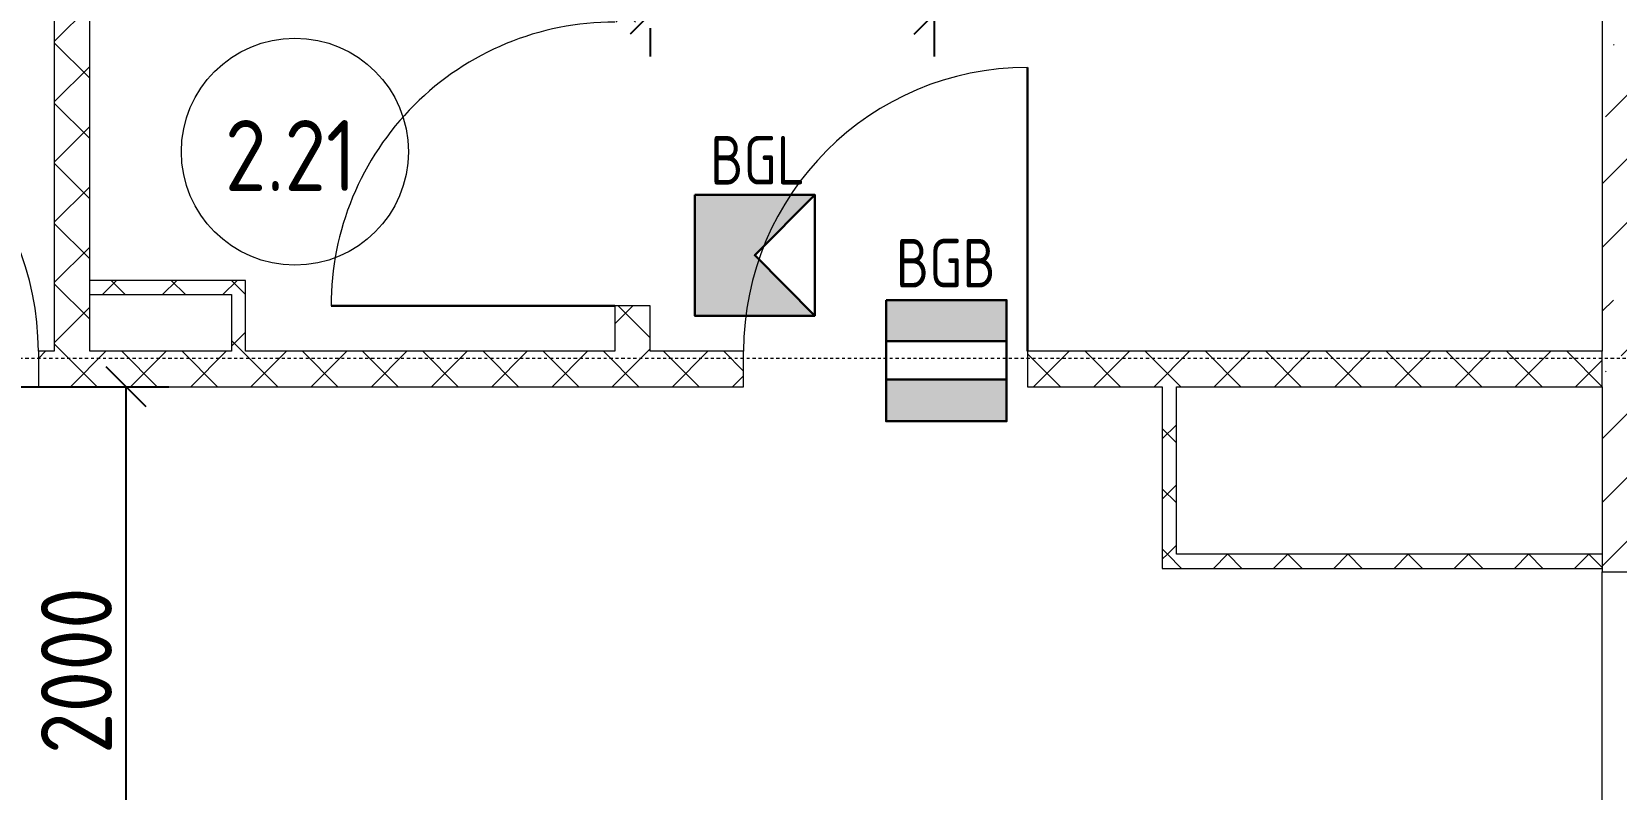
# Model space of a CAD drawing. Header units: millimetres. Extents: x -174154 to -170572, y -111302 to -109817.
# Drawn here: x -172443.4 to -172387.6, y -110551.3 to -110524.6 of the extents above; entities that cross this region are included whole.
import ezdxf

# ---------------------------------------------------------------- set-up
doc = ezdxf.new("R2010")
doc.units = ezdxf.units.MM
doc.linetypes.add('ACAD_ISO02W100', pattern=[15, 12, -3])
doc.linetypes.add('ADSK_Линия сетки', pattern=[21, 12, -3, 3, -3])
doc.layers.get('Defpoints').update_dxf_attribs({"color": 70})
for name, color, linetype, lineweight in [('!Подложка', 252, 'ACAD_ISO02W100', 25), ('Двери', 7, 'Continuous', 18), ('Марки помещений', 7, 'Continuous', 18), ('ОПС', 1, 'Continuous', 30), ('Оси', 7, 'Continuous', 9), ('Панель', 7, 'Continuous', 18), ('Перекрытия', 7, 'Continuous', 18), ('ПС', 1, 'Continuous', 50), ('Размеры', 7, 'Continuous', 9), ('Стены разрез', 7, 'Continuous', 40), ('Стены штриховка', 7, 'Continuous', 18)]:
    doc.layers.add(name, color=color, linetype=linetype, lineweight=lineweight)
doc.layers.add('PRSHEME', color=7, linetype='Continuous')
doc.styles.add('GOST Common', font='GOST Common.ttf', dxfattribs={"width": 0.9, "height": 250})
doc.styles.get("Standard").update_dxf_attribs({"font": 'GOST_A.TTF'})
doc.dimstyles.new('ADSK_Проверочный', dxfattribs={"dimscale": 304.8, "dimtxt": 251.428749, "dimasz": 0.463911, "dimexe": 0.492126, "dimexo": 0.492126, "dimgap": 0.164042, "dimtad": 1, "dimdec": 0, "dimdsep": 46, "dimtxsty": 'GOST Common', "dimblk1": 'OBLIQUE', "dimblk2": 'OBLIQUE', "dimsah": 1, "dimcen": 0.09, "dimazin": 0, "dimtfac": 1, "dimtdec": 4, "dimtix": 1, "dimtmove": 0, "dimatfit": 3, "dimfxl": 1, "dimtvp": 1, "dimtolj": 1, "dimtzin": 0, "dimarcsym": 2})
pattern_1 = [(45, (30280, 12305), (84.1903, 308.6967), [396.875, -79.375, 3.353, -76.022])]
pattern_2 = [(45, (30280, 12305), (-106.066, 106.066), []), (135, (30280, 12305), (-106.066, -106.066), [])]

# ---------------------------------------------------------------- blocks, each defined once
blk = doc.blocks.new('*U9')
at = {"layer": 'ОПС', "lineweight": 25, "ltscale": 10}
h = blk.add_hatch(color=5, dxfattribs=at)
h.dxf.hatch_style = 1
h.paths.add_polyline_path([(-0.1, 299.7), (-0.1, 0.5), (296.9, 0.5), (148.4, 150.1), (296.9, 299.7)])
at = {"layer": 'ОПС', "color": 5, "ltscale": 100}
blk.add_lwpolyline([(-0.1, 299.7), (296.9, 299.7), (296.9, 0.5), (-0.1, 0.5)], close=True, dxfattribs=at)
blk.add_lwpolyline([(296.9, 299.7), (148.4, 150.1), (296.9, 0.5)], dxfattribs=at)
at = {"layer": 'ПС', "color": 0, "ltscale": 300, "insert": (155.5, 385.2), "char_height": 120, "width": 171.598, "attachment_point": 5, "bg_fill": 3, "box_fill_scale": 1, "bg_fill_color": 256, "bg_fill_transparency": 0}
blk.add_mtext('BGL', dxfattribs=at)
blk = doc.blocks.new('*U10')
at = {"layer": 'PRSHEME', "lineweight": 25}
for points in [[(0, 299.7), (298.1, 299.7), (298.1, 198.4), (0, 198.4)], [(0, 102.8), (298.1, 102.8), (298.1, 0), (0, 0)]]:
    blk.add_hatch(color=30, dxfattribs=at).paths.add_polyline_path(points)
at = {"layer": 'PRSHEME', "color": 30, "lineweight": 30}
for p, q in [((0, 198.4), (298.1, 198.4)), ((0, 102.8), (298.1, 102.8))]:
    blk.add_line(p, q, dxfattribs=at)
at = {"layer": 'PRSHEME', "color": 30, "lineweight": 25}
for points in [[(0, 299.7), (298.1, 299.7), (298.1, 198.4), (0, 198.4)], [(0, 102.8), (298.1, 102.8), (298.1, 0), (0, 0)]]:
    blk.add_lwpolyline(points, close=True, dxfattribs=at)
at = {"layer": 'PRSHEME', "color": 30, "lineweight": 30}
blk.add_lwpolyline([(0, 299.7), (298.1, 299.7), (298.1, 0), (0, 0)], close=True, dxfattribs=at)
at = {"layer": 'ПС', "color": 0, "ltscale": 300, "insert": (147.7, 391), "char_height": 120, "width": 178.902, "attachment_point": 5, "bg_fill": 3, "box_fill_scale": 1, "bg_fill_color": 256, "bg_fill_transparency": 0}
blk.add_mtext('BGB', dxfattribs=at)
blk = doc.blocks.new('AC_Дверь_Однопольная_ПВХ - 960х2080h В О Л-799633-В_АР_ПЭ_02 Этаж')
at = {"layer": 'Панель', "lineweight": 30}
blk.add_line((500, 62.5), (500, 1062.5), dxfattribs=at)
at = {"layer": 'Панель'}
blk.add_arc((500, 62.5), 1000, 90, 180, dxfattribs=at)
blk = doc.blocks.new('AC_Дверь_Однопольная_ПВХ - 960х2080h В Вл П с доводчиком-799591-В_АР_ПЭ_02 Этаж')
at = {"layer": 'Панель', "lineweight": 30}
blk.add_line((-500, 62.5), (-500, 1062.5), dxfattribs=at)
at = {"layer": 'Панель'}
blk.add_arc((-500, 62.5), 1000, 0, 90, dxfattribs=at)
blk = doc.blocks.new('AC_Дверь_Однопольная_ПВХ - 960х2080h В Вл П с доводчиком-799593-В_АР_ПЭ_02 Этаж')
at = {"layer": 'Панель', "lineweight": 30}
blk.add_line((-500, 62.5), (-500, 1062.5), dxfattribs=at)
at = {"layer": 'Панель'}
blk.add_arc((-500, 62.5), 1000, 0, 90, dxfattribs=at)
blk = doc.blocks.new('ADSK_Марка_Помещение_2_ГОСТ21-501-2011 - Имя и Категория-86712-В_АР_ПЭ_02 Этаж')
at = {"layer": 'Марки помещений'}
blk.add_circle((0, 0), 4, dxfattribs=at)
blk = doc.blocks.new('_Oblique')
at = {"color": 0, "linetype": 'ByBlock', "lineweight": -2}
blk.add_line((-0.5, -0.5), (0.5, 0.5), dxfattribs=at)
blk = doc.blocks.new('*D514')
at = {"layer": 'Defpoints', "color": 0, "transparency": 16777216}
for p in [(7830, 8765), (9729.2, 8765), (7830, 6765)]:
    blk.add_point(p, dxfattribs=at)
at = {"layer": 'Размеры', "color": 0, "lineweight": -2, "transparency": 16777216}
for p, q in [((7980, 8765), (9879.2, 8765)), ((9729.2, 6765), (9729.2, 8765)), ((7980, 6765), (9879.2, 6765))]:
    blk.add_line(p, q, dxfattribs=at)
at = {"layer": 'Размеры', "color": 0, "lineweight": -2, "transparency": 16777216, "xscale": 141.4, "yscale": 141.4, "zscale": 141.4}
for p, rotation in [((9729.2, 8765), 90), ((9729.2, 6765), 270)]:
    blk.add_blockref('_Oblique', p, dxfattribs=dict(at, rotation=rotation))
at = {"layer": 'Размеры', "color": 0, "lineweight": 20, "transparency": 16777216, "insert": (9554.2, 7765), "char_height": 250, "width": 756.843, "attachment_point": 5, "rotation": 90, "style": 'GOST Common'}
blk.add_mtext('\\A1;2000', dxfattribs=at)
blk = doc.blocks.new('*D523')
at = {"layer": 'Defpoints', "color": 0, "transparency": 16777216}
for p in [(12576.3, 10688.6), (11576.3, 10178.2), (12576.3, 10078.3)]:
    blk.add_point(p, dxfattribs=at)
at = {"layer": 'Размеры', "color": 0, "lineweight": -2, "transparency": 16777216}
for p, q in [((12576.3, 10538.6), (12576.3, 9928.3)), ((11576.3, 10078.3), (12576.3, 10078.3)), ((11576.3, 10028.2), (11576.3, 9928.3))]:
    blk.add_line(p, q, dxfattribs=at)
at = {"layer": 'Размеры', "color": 0, "lineweight": -2, "transparency": 16777216, "xscale": 141.4, "yscale": 141.4, "zscale": 141.4, "rotation": 180}
blk.add_blockref('_Oblique', (11576.3, 10078.3), dxfattribs=at)
at = {"layer": 'Размеры', "color": 0, "lineweight": -2, "transparency": 16777216, "xscale": 141.4, "yscale": 141.4, "zscale": 141.4}
blk.add_blockref('_Oblique', (12576.3, 10078.3), dxfattribs=at)
at = {"layer": 'Размеры', "color": 0, "lineweight": 20, "transparency": 16777216, "insert": (12076.3, 10253.3), "char_height": 250, "width": 700.591, "attachment_point": 5, "style": 'GOST Common'}
blk.add_mtext('\\A1;1000', dxfattribs=at)
blk = doc.blocks.new('A$C02fe7d8c')
at = {"layer": 'Стены разрез', "lineweight": 20, "true_color": 0x636466}
h = blk.add_hatch(dxfattribs=at)
h.set_pattern_fill('FP_4', color=251, style=0, pattern_type=2)
h.set_pattern_definition(pattern_1)
h.paths.add_polyline_path([(15129.9, 8313), (15129.9, 14555), (14929.9, 14555), (14929.9, 8313)])
h = blk.add_hatch(dxfattribs=at)
h.set_pattern_fill('FP_1', color=251, style=0, pattern_type=2)
h.set_pattern_definition(pattern_2)
h.paths.add_polyline_path([(11576.3, 8890), (11576.3, 9050), (11451.3, 9050), (11451.3, 8890)])
h.paths.add_polyline_path([(11451.3, 10050), (11576.3, 10050), (11576.3, 10783.5), (11451.3, 10783.5), (11451.3, 10658.5)])
h = blk.add_hatch(dxfattribs=at)
h.set_pattern_fill('FP_1', color=251, style=0, pattern_type=2)
h.set_pattern_definition(pattern_2)
h.paths.add_polyline_path([(9601, 8890), (9601, 10658.5), (9476, 10658.5), (9476, 8890)])
h = blk.add_hatch(dxfattribs=at)
h.set_pattern_fill('FP_1', color=251, style=0, pattern_type=2)
h.set_pattern_definition(pattern_2)
h.paths.add_polyline_path([(10100, 9090), (10150, 9090), (10150, 9140), (9600, 9140), (9600, 9090)])
h = blk.add_hatch(dxfattribs=at)
h.set_pattern_fill('FP_1', color=251, style=0, pattern_type=2)
h.set_pattern_definition(pattern_2)
h.paths.add_polyline_path([(10150, 8890), (10150, 9090), (10100, 9090), (10100, 8890)])
h = blk.add_hatch(dxfattribs=at)
h.set_pattern_fill('FP_1', color=251, style=0, pattern_type=2)
h.set_pattern_definition(pattern_2)
h.paths.add_polyline_path([(14929.9, 8765), (14929.9, 8890), (12905, 8890), (12905, 8765), (13430, 8765)])
h.paths.add_polyline_path([(11905, 8765), (11905, 8890), (9420, 8890), (9420, 8765)])
h.paths.add_polyline_path([(8420, 8765), (8420, 8890), (5395, 8890), (5395, 8765)])
h.paths.add_polyline_path([(3655, 8765), (4395, 8765), (4395, 8890), (3655, 8890)])
h.paths.add_polyline_path([(2555, 8765), (2655, 8765), (2655, 8890), (2555, 8890)])
h = blk.add_hatch(dxfattribs=at)
h.set_pattern_fill('FP_1', color=251, style=0, pattern_type=2)
h.set_pattern_definition(pattern_2)
h.paths.add_polyline_path([(13430, 8175.5), (13430, 8765), (13380, 8765), (13380, 8175.5)])
h = blk.add_hatch(dxfattribs=at)
h.set_pattern_fill('FP_4', color=251, style=0, pattern_type=2)
h.set_pattern_definition(pattern_1)
h.paths.add_polyline_path([(18204.2, 8113), (18204.2, 8313), (17804.2, 8313), (17804.2, 8113), (18147.9, 8113)])
h.paths.add_polyline_path([(16804.2, 8113), (16804.2, 8313), (14929.9, 8313), (14929.9, 8113), (15143.4, 8113)])
h = blk.add_hatch(dxfattribs=at)
h.set_pattern_fill('FP_1', color=251, style=0, pattern_type=2)
h.set_pattern_definition(pattern_2)
h.paths.add_polyline_path([(14929.9, 8125.5), (14929.9, 8175.5), (13380, 8175.5), (13380, 8125.5)])
at = {"layer": 'Оси', "linetype": 'ADSK_Линия сетки'}
blk.add_line((32780, 8865), (-1856.4, 8865), dxfattribs=at)
at = {"layer": 'Перекрытия', "color": 251, "lineweight": 20, "true_color": 0x636466}
blk.add_line((14929.9, 4921), (14929.9, 8113), dxfattribs=at)
at = {"layer": 'Стены разрез', "color": 251, "lineweight": 20, "true_color": 0x636466}
for p, q in [((14929.9, 14335), (14929.9, 8890)), ((9476, 10783.5), (9476, 8890)), ((9601, 8890), (9601, 10658.5)), ((10150, 9140), (9600, 9140)), ((9600, 9140), (9600, 9090)), ((10150, 8890), (10150, 9140)), ((9600, 9090), (10100, 9090)), ((10100, 9090), (10100, 8890)), ((11576.3, 9050), (11451.3, 9050)), ((11451.3, 9050), (11451.3, 8890)), ((11576.3, 8890), (11576.3, 9050)), ((9476, 8890), (9420, 8890)), ((9420, 8890), (9420, 8765)), ((10100, 8890), (9601, 8890)), ((11451.3, 8890), (10150, 8890)), ((11905, 8890), (11576.3, 8890)), ((11905, 8765), (11905, 8890)), ((14929.9, 8890), (12905, 8890)), ((12905, 8890), (12905, 8765)), ((9420, 8765), (11905, 8765)), ((12905, 8765), (13380, 8765)), ((13380, 8765), (13380, 8125.5)), ((13430, 8765), (14929.9, 8765)), ((13430, 8175.5), (13430, 8765)), ((14929.9, 8765), (14929.9, 8175.5)), ((14929.9, 8175.5), (13430, 8175.5)), ((13380, 8125.5), (14929.9, 8125.5)), ((14929.9, 8125.5), (14929.9, 8113)), ((14929.9, 8113), (16804.2, 8113))]:
    blk.add_line(p, q, dxfattribs=at)
at = {"layer": 'Стены штриховка', "color": 251, "lineweight": 20, "true_color": 0x636466}
for p, q in [((14929.9, 8765), (14929.9, 8890)), ((14929.9, 8175.5), (14929.9, 8125.5))]:
    blk.add_line(p, q, dxfattribs=at)
at = {"layer": 'Двери', "color": 251, "lineweight": 20, "true_color": 0x636466, "rotation": 89.99999999999993}
blk.add_blockref('AC_Дверь_Однопольная_ПВХ - 960х2080h В Вл П с доводчиком-799593-В_АР_ПЭ_02 Этаж', (11513.8, 9550), dxfattribs=at)
at = {"layer": 'Двери', "color": 251, "lineweight": 20, "true_color": 0x636466}
for name, p in [('AC_Дверь_Однопольная_ПВХ - 960х2080h В Вл П с доводчиком-799591-В_АР_ПЭ_02 Этаж', (8920, 8827.5)), ('AC_Дверь_Однопольная_ПВХ - 960х2080h В О Л-799633-В_АР_ПЭ_02 Этаж', (12405, 8827.5))]:
    blk.add_blockref(name, p, dxfattribs=at)
at = {"layer": 'Марки помещений', "color": 251, "lineweight": 20, "true_color": 0x636466, "xscale": 99.99999999999993, "yscale": 99.99999999999993, "zscale": 99.99999999999993}
blk.add_blockref('ADSK_Марка_Помещение_2_ГОСТ21-501-2011 - Имя и Категория-86712-В_АР_ПЭ_02 Этаж', (10324, 9593.2), dxfattribs=at)
at = {"layer": 'Марки помещений', "color": 251, "lineweight": 20, "true_color": 0x636466, "insert": (10077.2, 9704.6), "char_height": 250, "width": 606.076, "attachment_point": 1, "style": 'GOST Common'}
blk.add_mtext('2.21', dxfattribs=at)
at = {"layer": 'Размеры', "color": 251, "lineweight": 20, "true_color": 0x636466}
dim = blk.add_linear_dim(base=(12576.3, 10078.3), p1=(11576.3, 10178.2), p2=(12576.3, 10688.6), dimstyle='ADSK_Проверочный', override={"dimpost": '<>', "dimfxl": 1122.691959}, dxfattribs=at)
dim.commit()
dim.dimension.update_dxf_attribs({"geometry": '*D523', "text_midpoint": (12076.3, 10253.3)})
dim = blk.add_linear_dim(base=(9729.2, 8765), p1=(7830, 6765), p2=(7830, 8765), angle=90, dimstyle='ADSK_Проверочный', override={"dimpost": '<>', "dimfxl": 2000}, dxfattribs=at)
dim.commit()
dim.dimension.update_dxf_attribs({"geometry": '*D514', "text_midpoint": (9554.2, 7765)})

msp = doc.modelspace()

# ---------------------------------------------------------------- block references
at = {"layer": 'ПС', "color": 0, "xscale": 0.01424277820484836, "yscale": 0.01424277820484836, "zscale": 0.01424277820484836}
for name, p in [('*U9', (-172420.062, -110534.644)), ('*U10', (-172413.318, -110538.35))]:
    msp.add_blockref(name, p, dxfattribs=at)

# ---------------------------------------------------------------- next in the draw order: block references
at = {"layer": '!Подложка', "ltscale": 20, "xscale": 0.01, "yscale": 0.01, "zscale": 0.01}
msp.add_blockref('A$C02fe7d8c', (-172537.389, -110624.788), dxfattribs=at)

doc.saveas('drawing.dxf')
